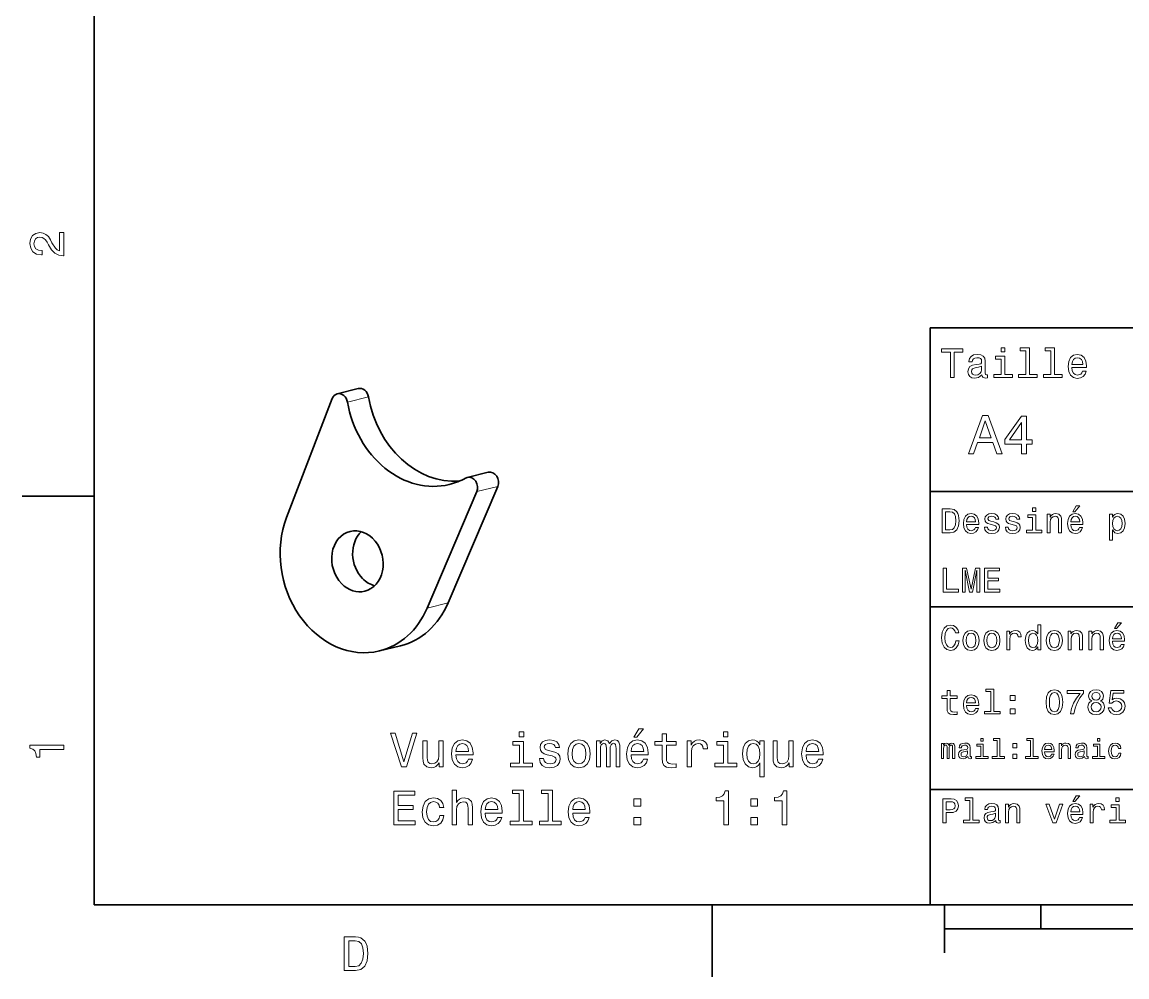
# Model space of a CAD drawing. Extents: x 0 to 296, y 0 to 210.
# Drawn here: x 2.5 to 117.5, y 2.5 to 101.8 of the extents above; entities that cross this region are included whole.
import ezdxf

# ---------------------------------------------------------------- set-up
doc = ezdxf.new("R2010")
doc.units = 0

msp = doc.modelspace()

# ---------------------------------------------------------------- linework, layer by layer
at = {"color": 7, "lineweight": 35}
for p, q in [((10, 200), (10, 10)), ((97, 10), (97, 70)), ((97, 70), (287, 70)), ((97, 53), (162, 53)), ((97, 41), (162, 41)), ((97, 22), (162, 22)), ((10, 10), (287, 10)), ((97, 10), (287, 10)), ((98.5, 7.5), (198.5, 7.5))]:
    msp.add_line(p, q, dxfattribs=at)
at = {"color": 7, "lineweight": 35, "ltscale": 0.056131}
for p, q in [((37.484741, 63.690811), (35.304184, 63.155739)), ((51.011276, 54.989452), (48.830719, 54.45438)), ((41.865585, 36.94022), (39.685028, 36.405144))]:
    msp.add_line(p, q, dxfattribs=at)
at = {"color": 7, "lineweight": 35, "ltscale": 0.331645}
msp.add_line((30.017258, 50.274277), (34.773682, 62.658047), dxfattribs=at)
at = {"color": 7, "lineweight": 13, "ltscale": 0.056131}
for p, q in [((38.54422, 62.833038), (36.363663, 62.297966)), ((52.004852, 53.511402), (49.824295, 52.976326)), ((44.647919, 40.862705), (46.828461, 41.397778))]:
    msp.add_line(p, q, dxfattribs=at)
at = {"color": 7, "lineweight": 35, "ltscale": 0.329331}
msp.add_line((44.647919, 40.862705), (49.824295, 52.976326), dxfattribs=at)
at = {"color": 7, "lineweight": 35, "ltscale": 0.329332}
msp.add_line((46.828461, 41.397778), (52.004852, 53.511402), dxfattribs=at)
at = {"color": 7, "lineweight": 35, "ltscale": 0.1875}
for p, q in [((10, 52.5), (2.5, 52.5)), ((74.300003, 10), (74.300003, 2.5))]:
    msp.add_line(p, q, dxfattribs=at)
at = {"color": 7, "lineweight": 35, "ltscale": 0.125}
msp.add_line((98.5, 10), (98.5, 5), dxfattribs=at)
at = {"color": 7, "lineweight": 35, "ltscale": 0.0625}
msp.add_line((108.5, 10), (108.5, 7.5), dxfattribs=at)
at = {"color": 7, "lineweight": 13}
for points in [[(6.833213, 77.519447), (6.833213, 79.925072), (6.399496, 79.925072), (6.399496, 78.023773), (6.162464, 78.129684), (5.965778, 78.311241), (5.607709, 78.871033), (5.456412, 79.168587), (5.239553, 79.501442), (4.987392, 79.738472), (4.689842, 79.874641), (4.351945, 79.925072), (3.928314, 79.839333), (3.595461, 79.602303), (3.383646, 79.239189), (3.307997, 78.770172), (3.393732, 78.286018), (3.630764, 77.91787), (4.009006, 77.680832), (4.508286, 77.600143), (4.578891, 77.600143), (4.578891, 78.059074), (4.538545, 78.059074), (4.195605, 78.104462), (3.943444, 78.240631), (3.782061, 78.457489), (3.726585, 78.744957), (3.777017, 79.03746), (3.903098, 79.254318), (4.099784, 79.395531), (4.346902, 79.445961), (4.578891, 79.41066), (4.775577, 79.314842), (4.947046, 79.153458), (5.098343, 78.931557), (5.259727, 78.634003), (5.572406, 78.139771), (5.90526, 77.791786), (6.308718, 77.585014), (6.818084, 77.519447)], [(99.102303, 64.837173), (99.5, 64.837173), (99.5, 67.47406), (100.407784, 67.47406), (100.407784, 67.837173), (98.190201, 67.837173), (98.190201, 67.47406), (99.102303, 67.47406)], [(104.786743, 67.940918), (104.384727, 67.940918), (104.384727, 67.508644), (104.786743, 67.508644)], [(106.969742, 67.621033), (106.969742, 65.157059), (106.187317, 65.157059), (106.187317, 64.837173), (108.128242, 64.837173), (108.128242, 65.157059), (107.350143, 65.157059), (107.350143, 67.940918), (106.373199, 67.940918), (106.373199, 67.621033)], [(109.572044, 67.621033), (109.572044, 65.157059), (108.789627, 65.157059), (108.789627, 64.837173), (110.730545, 64.837173), (110.730545, 65.157059), (109.952454, 65.157059), (109.952454, 67.940918), (108.975502, 67.940918), (108.975502, 67.621033)], [(102.387611, 65.139771), (102.387611, 65.126801), (102.409225, 64.979828), (102.47406, 64.876076), (102.746399, 64.793945), (102.958214, 64.828529), (102.958214, 65.122475), (102.867432, 65.109505), (102.746399, 65.165703), (102.724785, 65.338615), (102.724785, 66.540344), (102.672913, 66.84726), (102.521614, 67.0634), (102.257927, 67.193085), (101.886169, 67.240631), (101.523056, 67.188759), (101.255043, 67.041786), (101.086456, 66.812675), (101.030258, 66.510086), (101.030258, 66.484146), (101.371758, 66.484146), (101.402016, 66.665703), (101.497116, 66.795387), (101.65274, 66.873199), (101.873199, 66.903458), (102.085014, 66.881844), (102.236313, 66.817001), (102.327087, 66.704605), (102.357346, 66.548988), (102.340057, 66.367432), (102.270897, 66.276657), (102.097984, 66.233429), (101.773773, 66.198845), (101.402016, 66.121033), (101.138329, 65.982704), (100.982712, 65.766571), (100.935158, 65.446686), (100.978386, 65.161385), (101.112389, 64.949562), (101.328529, 64.815559), (101.626801, 64.768013), (102.028816, 64.858788)], [(104.773773, 65.157059), (104.773773, 67.080688), (103.796829, 67.080688), (103.796829, 66.756485), (104.393372, 66.756485), (104.393372, 65.157059), (103.615273, 65.157059), (103.615273, 64.837173), (105.560516, 64.837173), (105.560516, 65.157059)], [(111.750717, 65.887604), (113.272339, 65.887604), (113.276657, 66.064842), (113.207497, 66.561958), (113.017288, 66.933716), (112.714699, 67.158501), (112.312683, 67.240631), (111.919312, 67.154175), (111.616714, 66.912102), (111.422188, 66.51873), (111.353027, 66), (111.41787, 65.4683), (111.612396, 65.079247), (111.91066, 64.837173), (112.299713, 64.755043), (112.636887, 64.811234), (112.913544, 64.958214), (113.116714, 65.191643), (113.233429, 65.502876), (112.857346, 65.502876), (112.779541, 65.329971), (112.667145, 65.200287), (112.34726, 65.096542), (112.100868, 65.144089), (111.914986, 65.295387), (111.793945, 65.541786), (111.750717, 65.874634)], [(111.750717, 66.207489), (111.798271, 66.50576), (111.914986, 66.726219), (112.092216, 66.860229), (112.325653, 66.907776), (112.554756, 66.860229), (112.731987, 66.726219), (112.840057, 66.50576), (112.878967, 66.207489)], [(102.344383, 65.649857), (102.292511, 65.425072), (102.154182, 65.252159), (101.946686, 65.139771), (101.691643, 65.100861), (101.527374, 65.122475), (101.41066, 65.191643), (101.337173, 65.312675), (101.315559, 65.481262), (101.332855, 65.632561), (101.402016, 65.740631), (101.678673, 65.861671), (102.028816, 65.913544), (102.344383, 66.017288)], [(100.982712, 56.9049), (101.51297, 56.9049), (101.933716, 58.080692), (103.530258, 58.080692), (103.951012, 56.9049), (104.492798, 56.9049), (103.028816, 60.910664), (102.440926, 60.910664)], [(102.118156, 58.570606), (102.734871, 60.334293), (103.351585, 58.570606)], [(106.521614, 56.9049), (107.040344, 56.9049), (107.040344, 57.896255), (107.610954, 57.896255), (107.610954, 58.357349), (107.040344, 58.357349), (107.040344, 60.818443), (106.515854, 60.818443), (104.763687, 58.403458), (104.763687, 57.896255), (106.521614, 57.896255)], [(105.247841, 58.357349), (106.521614, 60.149857), (106.521614, 58.357349)], [(99.080688, 51.190563), (98.248558, 51.190563), (98.248558, 48.690563), (99.080688, 48.690563), (99.473343, 48.769814), (99.765129, 49.011169), (99.945244, 49.40382), (100.010086, 49.940563), (99.952446, 50.488113), (99.880402, 50.70425), (99.779541, 50.877163), (99.487755, 51.111313), (99.296829, 51.168949)], [(99.055473, 50.891571), (99.329254, 50.837536), (99.516571, 50.671829), (99.628242, 50.376442), (99.664268, 49.940563), (99.624641, 49.519093), (99.51297, 49.223705), (99.322044, 49.047192), (99.055473, 48.989555), (98.583572, 48.989555), (98.583572, 50.891571)], [(100.784584, 49.565922), (102.052597, 49.565922), (102.056198, 49.713619), (101.998558, 50.127884), (101.840057, 50.437683), (101.587898, 50.625), (101.252884, 50.693443), (100.925072, 50.621399), (100.672913, 50.41967), (100.510803, 50.091862), (100.453171, 49.659584), (100.507202, 49.216499), (100.669312, 48.892292), (100.91787, 48.690563), (101.242073, 48.62212), (101.523056, 48.668949), (101.753601, 48.791428), (101.922913, 48.98595), (102.020172, 49.245319), (101.706772, 49.245319), (101.64193, 49.101227), (101.548271, 48.993156), (101.2817, 48.9067), (101.07637, 48.946327), (100.921471, 49.072407), (100.820602, 49.27774), (100.784584, 49.555115)], [(103.623199, 49.818085), (103.317001, 49.890129), (103.090057, 49.972984), (103.014412, 50.142292), (103.036026, 50.261169), (103.111671, 50.347622), (103.234146, 50.401657), (103.41066, 50.423271), (103.579971, 50.401657), (103.713257, 50.336815), (103.799713, 50.239555), (103.835732, 50.109871), (104.145531, 50.109871), (104.145531, 50.117077), (104.091499, 50.351227), (103.943802, 50.534943), (103.713257, 50.650219), (103.41066, 50.693443), (103.104469, 50.650219), (102.881126, 50.531342), (102.740631, 50.354828), (102.697403, 50.131485), (102.729828, 49.915348), (102.830688, 49.76405), (102.996399, 49.655983), (103.237755, 49.580334), (103.590775, 49.493877), (103.806915, 49.40382), (103.864555, 49.331772), (103.886169, 49.223705), (103.853745, 49.09042), (103.767288, 48.989555), (103.626801, 48.924713), (103.439484, 48.903099), (103.241356, 48.924713), (103.09726, 49.000362), (103, 49.122841), (102.960373, 49.292149), (102.654175, 49.292149), (102.704613, 49.003963), (102.852303, 48.795029), (103.086456, 48.668949), (103.41066, 48.62212), (103.749283, 48.668949), (103.997841, 48.795029), (104.149139, 48.996758), (104.203171, 49.259727), (104.163544, 49.486671), (104.051872, 49.641571), (103.868156, 49.742435)], [(105.791786, 49.818085), (105.485588, 49.890129), (105.258644, 49.972984), (105.182999, 50.142292), (105.204613, 50.261169), (105.280258, 50.347622), (105.40274, 50.401657), (105.579254, 50.423271), (105.748558, 50.401657), (105.881844, 50.336815), (105.9683, 50.239555), (106.004326, 50.109871), (106.314117, 50.109871), (106.314117, 50.117077), (106.260086, 50.351227), (106.112396, 50.534943), (105.881844, 50.650219), (105.579254, 50.693443), (105.273056, 50.650219), (105.049713, 50.531342), (104.909225, 50.354828), (104.865997, 50.131485), (104.898415, 49.915348), (104.999283, 49.76405), (105.164986, 49.655983), (105.406342, 49.580334), (105.759369, 49.493877), (105.975502, 49.40382), (106.033142, 49.331772), (106.054756, 49.223705), (106.022339, 49.09042), (105.935883, 48.989555), (105.795387, 48.924713), (105.60807, 48.903099), (105.409943, 48.924713), (105.265854, 49.000362), (105.168587, 49.122841), (105.12896, 49.292149), (104.822769, 49.292149), (104.873199, 49.003963), (105.020897, 48.795029), (105.255043, 48.668949), (105.579254, 48.62212), (105.91787, 48.668949), (106.166428, 48.795029), (106.317726, 48.996758), (106.371758, 49.259727), (106.33213, 49.486671), (106.220459, 49.641571), (106.036743, 49.742435)], [(107.992798, 51.27702), (107.657784, 51.27702), (107.657784, 50.916786), (107.992798, 50.916786)], [(109.181557, 48.690563), (109.498558, 48.690563), (109.498558, 49.807278), (109.530983, 50.063042), (109.635445, 50.250362), (109.797546, 50.365635), (110.013687, 50.408863), (110.1866, 50.372841), (110.29467, 50.275578), (110.348701, 50.113472), (110.366714, 49.897335), (110.366714, 48.690563), (110.683716, 48.690563), (110.683716, 49.962177), (110.669312, 50.217941), (110.604469, 50.430477), (110.39193, 50.625), (110.060516, 50.693443), (109.876801, 50.668228), (109.721901, 50.599785), (109.588615, 50.484512), (109.484146, 50.329613), (109.484146, 50.625), (109.181557, 50.625)], [(111.627518, 49.565922), (112.895531, 49.565922), (112.899132, 49.713619), (112.841499, 50.127884), (112.682999, 50.437683), (112.430832, 50.625), (112.095825, 50.693443), (111.768013, 50.621399), (111.515854, 50.41967), (111.353745, 50.091862), (111.296112, 49.659584), (111.350143, 49.216499), (111.512245, 48.892292), (111.760803, 48.690563), (112.085014, 48.62212), (112.365997, 48.668949), (112.596542, 48.791428), (112.765854, 48.98595), (112.863113, 49.245319), (112.549713, 49.245319), (112.484871, 49.101227), (112.391212, 48.993156), (112.124641, 48.9067), (111.919312, 48.946327), (111.764412, 49.072407), (111.663544, 49.27774), (111.627518, 49.555115)], [(111.84726, 50.88797), (112.059799, 50.88797), (112.560516, 51.500362), (112.207489, 51.500362)], [(115.986313, 50.326012), (115.986313, 50.625), (115.669312, 50.625), (115.669312, 47.941284), (115.986313, 47.941284), (115.986313, 48.98595), (116.097984, 48.816643), (116.22406, 48.704971), (116.541069, 48.62212), (116.843658, 48.690563), (117.081413, 48.895893), (117.236313, 49.2201), (117.293945, 49.659584), (117.236313, 50.095463), (117.081413, 50.41967), (116.843658, 50.621399), (116.541069, 50.693443), (116.368156, 50.671829), (116.220459, 50.603386), (116.094383, 50.488113)], [(100.784584, 49.832493), (100.824211, 50.081055), (100.921471, 50.264771), (101.069168, 50.376442), (101.263687, 50.416069), (101.454613, 50.376442), (101.602303, 50.264771), (101.69236, 50.081055), (101.724785, 49.832493)], [(107.981987, 48.957134), (107.981987, 50.560158), (107.16787, 50.560158), (107.16787, 50.289986), (107.664986, 50.289986), (107.664986, 48.957134), (107.016571, 48.957134), (107.016571, 48.690563), (108.637611, 48.690563), (108.637611, 48.957134)], [(111.627518, 49.832493), (111.667145, 50.081055), (111.764412, 50.264771), (111.912102, 50.376442), (112.106628, 50.416069), (112.297546, 50.376442), (112.445244, 50.264771), (112.535301, 50.081055), (112.567726, 49.832493)], [(116.48703, 48.9067), (116.274498, 48.953533), (116.119598, 49.097622), (116.022339, 49.331772), (115.989914, 49.659584), (116.022339, 49.983791), (116.119598, 50.217941), (116.274498, 50.358429), (116.48703, 50.408863), (116.681557, 50.358429), (116.836456, 50.21434), (116.933716, 49.98019), (116.969742, 49.659584), (116.933716, 49.335377), (116.836456, 49.097622), (116.681557, 48.953533)], [(98.353027, 42.530979), (99.959656, 42.530979), (99.959656, 42.833572), (98.684441, 42.833572), (98.684441, 45.030979), (98.353027, 45.030979)], [(100.352303, 42.530979), (100.629684, 42.530979), (100.629684, 44.80043), (101.097984, 42.530979), (101.407784, 42.530979), (101.872482, 44.80043), (101.872482, 42.530979), (102.153458, 42.530979), (102.153458, 45.030979), (101.713974, 45.030979), (101.252884, 42.826366), (100.795387, 45.030979), (100.352303, 45.030979)], [(102.664986, 42.530979), (104.25, 42.530979), (104.25, 42.833572), (102.996399, 42.833572), (102.996399, 43.680115), (104.113113, 43.680115), (104.113113, 43.979107), (102.996399, 43.979107), (102.996399, 44.728386), (104.221184, 44.728386), (104.221184, 45.030979), (102.664986, 45.030979)], [(99.66787, 37.460373), (99.595818, 37.15778), (99.476944, 36.941643), (99.311241, 36.808357), (99.116714, 36.765129), (98.882568, 36.829971), (98.698845, 37.024494), (98.57637, 37.341499), (98.536743, 37.780979), (98.57637, 38.216858), (98.695244, 38.537464), (98.87896, 38.731987), (99.116714, 38.80043), (99.289627, 38.764408), (99.437317, 38.663544), (99.552597, 38.501442), (99.631844, 38.278099), (99.97406, 38.278099), (99.865997, 38.620316), (99.678673, 38.879681), (99.422913, 39.041786), (99.116714, 39.099422), (98.734871, 39.009365), (98.443085, 38.757202), (98.25576, 38.342937), (98.190926, 37.780979), (98.25576, 37.219021), (98.443085, 36.804756), (98.734871, 36.548992), (99.116714, 36.462536), (99.451729, 36.530979), (99.721901, 36.721901), (99.912827, 37.035301), (100.013687, 37.460373)], [(108.201729, 36.829971), (108.201729, 36.530979), (108.51873, 36.530979), (108.51873, 39.117435), (108.20533, 39.117435), (108.20533, 38.170029), (107.963974, 38.443802), (107.816284, 38.508644), (107.646973, 38.533859), (107.340775, 38.461815), (107.103027, 38.260086), (106.948128, 37.935879), (106.894089, 37.5), (106.948128, 37.064121), (107.103027, 36.736309), (107.340775, 36.530979), (107.646973, 36.462536), (107.816284, 36.487751), (107.967575, 36.552593)], [(116.184441, 38.728386), (116.396973, 38.728386), (116.897697, 39.340778), (116.54467, 39.340778)], [(100.413544, 37.496399), (100.471184, 37.056915), (100.636887, 36.732708), (100.899857, 36.530979), (101.252884, 36.462536), (101.602303, 36.530979), (101.865273, 36.729107), (102.030983, 37.053314), (102.092216, 37.496399), (102.030983, 37.935879), (101.865273, 38.263687), (101.602303, 38.461815), (101.252884, 38.533859), (100.899857, 38.461815), (100.636887, 38.260086), (100.471184, 37.935879)], [(100.737755, 37.5), (100.770172, 37.824207), (100.87104, 38.058357), (101.033142, 38.20245), (101.252884, 38.25288), (101.469017, 38.20245), (101.631126, 38.061958), (101.731987, 37.824207), (101.768013, 37.5), (101.731987, 37.172188), (101.631126, 36.934437), (101.469017, 36.790344), (101.252884, 36.743515), (101.033142, 36.790344), (100.87104, 36.934437), (100.770172, 37.172188)], [(102.58213, 37.496399), (102.639771, 37.056915), (102.805473, 36.732708), (103.068443, 36.530979), (103.421471, 36.462536), (103.770897, 36.530979), (104.033859, 36.729107), (104.19957, 37.053314), (104.260803, 37.496399), (104.19957, 37.935879), (104.033859, 38.263687), (103.770897, 38.461815), (103.421471, 38.533859), (103.068443, 38.461815), (102.805473, 38.260086), (102.639771, 37.935879)], [(102.906342, 37.5), (102.938759, 37.824207), (103.039627, 38.058357), (103.201729, 38.20245), (103.421471, 38.25288), (103.637611, 38.20245), (103.799713, 38.061958), (103.900574, 37.824207), (103.9366, 37.5), (103.900574, 37.172188), (103.799713, 36.934437), (103.637611, 36.790344), (103.421471, 36.743515), (103.201729, 36.790344), (103.039627, 36.934437), (102.938759, 37.172188)], [(104.963257, 36.530979), (105.280258, 36.530979), (105.280258, 37.636887), (105.312683, 37.903458), (105.409943, 38.094379), (105.568443, 38.209652), (105.780983, 38.249279), (105.939484, 38.224064), (106.058357, 38.152016), (106.130402, 38.029537), (106.155617, 37.863831), (106.476227, 37.863831), (106.432999, 38.155621), (106.314117, 38.364552), (106.115997, 38.490635), (105.845825, 38.533859), (105.662102, 38.505043), (105.503601, 38.432995), (105.363113, 38.310516), (105.251442, 38.144814), (105.251442, 38.465416), (104.963257, 38.465416)], [(107.701012, 38.249279), (107.909943, 38.198845), (108.068443, 38.058357), (108.162102, 37.824207), (108.198128, 37.5), (108.162102, 37.172188), (108.068443, 36.938038), (107.909943, 36.793949), (107.701012, 36.747116), (107.502884, 36.793949), (107.351585, 36.938038), (107.250717, 37.175793), (107.2183, 37.5), (107.250717, 37.820606), (107.351585, 38.054756), (107.502884, 38.198845)], [(109.087898, 37.496399), (109.145531, 37.056915), (109.311241, 36.732708), (109.574203, 36.530979), (109.927231, 36.462536), (110.276657, 36.530979), (110.539627, 36.729107), (110.70533, 37.053314), (110.766571, 37.496399), (110.70533, 37.935879), (110.539627, 38.263687), (110.276657, 38.461815), (109.927231, 38.533859), (109.574203, 38.461815), (109.311241, 38.260086), (109.145531, 37.935879)], [(109.412102, 37.5), (109.444527, 37.824207), (109.545387, 38.058357), (109.707489, 38.20245), (109.927231, 38.25288), (110.143372, 38.20245), (110.305473, 38.061958), (110.406342, 37.824207), (110.44236, 37.5), (110.406342, 37.172188), (110.305473, 36.934437), (110.143372, 36.790344), (109.927231, 36.743515), (109.707489, 36.790344), (109.545387, 36.934437), (109.444527, 37.172188)], [(111.350143, 36.530979), (111.667145, 36.530979), (111.667145, 37.647694), (111.69957, 37.903458), (111.804031, 38.090778), (111.966141, 38.206051), (112.182274, 38.249279), (112.355186, 38.213257), (112.463257, 38.115993), (112.517288, 37.953888), (112.535301, 37.737751), (112.535301, 36.530979), (112.852303, 36.530979), (112.852303, 37.802593), (112.837898, 38.058357), (112.773056, 38.270893), (112.560516, 38.465416), (112.229103, 38.533859), (112.045387, 38.508644), (111.890488, 38.440201), (111.757202, 38.324928), (111.65274, 38.170029), (111.65274, 38.465416), (111.350143, 38.465416)], [(113.51873, 36.530979), (113.835732, 36.530979), (113.835732, 37.647694), (113.868156, 37.903458), (113.972626, 38.090778), (114.134727, 38.206051), (114.350861, 38.249279), (114.523773, 38.213257), (114.631844, 38.115993), (114.685883, 37.953888), (114.703888, 37.737751), (114.703888, 36.530979), (115.020889, 36.530979), (115.020889, 37.802593), (115.006485, 38.058357), (114.941643, 38.270893), (114.729111, 38.465416), (114.39769, 38.533859), (114.213974, 38.508644), (114.059082, 38.440201), (113.925789, 38.324928), (113.821327, 38.170029), (113.821327, 38.465416), (113.51873, 38.465416)], [(115.964699, 37.406338), (117.232712, 37.406338), (117.236313, 37.554035), (117.178673, 37.9683), (117.020172, 38.278099), (116.768013, 38.465416), (116.432999, 38.533859), (116.105186, 38.461815), (115.853027, 38.260086), (115.690918, 37.932278), (115.633286, 37.5), (115.687317, 37.056915), (115.849426, 36.732708), (116.097984, 36.530979), (116.422188, 36.462536), (116.703171, 36.509365), (116.933716, 36.631844), (117.103027, 36.826366), (117.200287, 37.085735), (116.886887, 37.085735), (116.822044, 36.941643), (116.728386, 36.833572), (116.461815, 36.747116), (116.256485, 36.786743), (116.101585, 36.912823), (116.000717, 37.118156), (115.964699, 37.395531)], [(115.964699, 37.672909), (116.004318, 37.921471), (116.101585, 38.105186), (116.249283, 38.216858), (116.443802, 38.256485), (116.634727, 38.216858), (116.782425, 38.105186), (116.872482, 37.921471), (116.9049, 37.672909)], [(98.763687, 31.449568), (98.763687, 30.480547), (98.785301, 30.167147), (98.886169, 29.951008), (99.087898, 29.824926), (99.430115, 29.7817), (99.804756, 29.799711), (99.804756, 30.073486), (99.530983, 30.051872), (99.282417, 30.08069), (99.149132, 30.170748), (99.091499, 30.322046), (99.080688, 30.534582), (99.080688, 31.449568), (99.804756, 31.449568), (99.804756, 31.71974), (99.080688, 31.71974), (99.080688, 32.285301), (98.763687, 32.285301), (98.763687, 31.71974), (98.216141, 31.71974), (98.216141, 31.449568)], [(103.306198, 32.170029), (103.306198, 30.116714), (102.654175, 30.116714), (102.654175, 29.850143), (104.271614, 29.850143), (104.271614, 30.116714), (103.623199, 30.116714), (103.623199, 32.4366), (102.809074, 32.4366), (102.809074, 32.170029)], [(109.059074, 31.071325), (109.113113, 30.505762), (109.282425, 30.102304), (109.552597, 29.857347), (109.927231, 29.778097), (110.298271, 29.857347), (110.568443, 30.102304), (110.734146, 30.505762), (110.791786, 31.071325), (110.734146, 31.633286), (110.665703, 31.856628), (110.568443, 32.040344), (110.298271, 32.285301), (109.927231, 32.368156), (109.552597, 32.285301), (109.282425, 32.036743), (109.113113, 31.633286)], [(111.5951, 29.850143), (111.958931, 29.850143), (112.077812, 30.444523), (112.286743, 30.999279), (112.58213, 31.514408), (112.967575, 31.997118), (112.967575, 32.296108), (111.252884, 32.296108), (111.252884, 31.9683), (112.621758, 31.9683), (112.225502, 31.481987), (111.926514, 30.974062), (111.717575, 30.433718)], [(113.817726, 31.197405), (113.634003, 31.09654), (113.507927, 30.956051), (113.428673, 30.779539), (113.403458, 30.567001), (113.461098, 30.246397), (113.626801, 29.997837), (113.896973, 29.839336), (114.264404, 29.778097), (114.628242, 29.839336), (114.898415, 29.997837), (115.064117, 30.246397), (115.125359, 30.567001), (115.096542, 30.779539), (115.020889, 30.956051), (114.891212, 31.09654), (114.71109, 31.197405), (114.855186, 31.283861), (114.956055, 31.402737), (115.017288, 31.546829), (115.038902, 31.723343), (114.98127, 31.979107), (114.829971, 32.184437), (114.585014, 32.317722), (114.264404, 32.368156), (113.940201, 32.317722), (113.695244, 32.184437), (113.540344, 31.979107), (113.486313, 31.723343), (113.504318, 31.546829), (113.565559, 31.402737)], [(115.539627, 30.502161), (115.618874, 30.206772), (115.795387, 29.976225), (116.054756, 29.832132), (116.386169, 29.778097), (116.75, 29.842939), (117.034584, 30.019451), (117.214699, 30.300432), (117.283142, 30.660662), (117.221901, 30.995676), (117.048996, 31.258644), (116.778816, 31.427954), (116.429398, 31.489193), (116.159225, 31.445965), (115.950287, 31.327089), (116.051155, 32.000721), (117.146255, 32.000721), (117.146255, 32.296108), (115.809799, 32.296108), (115.611671, 30.970461), (115.899857, 30.970461), (116.108788, 31.139769), (116.375359, 31.201008), (116.605911, 31.161383), (116.782425, 31.046108), (116.894089, 30.869596), (116.933716, 30.642651), (116.894089, 30.415705), (116.778816, 30.239193), (116.60231, 30.127522), (116.375359, 30.087896), (116.184441, 30.113111), (116.036743, 30.195965), (115.928673, 30.325647), (115.874641, 30.502161)], [(100.784584, 30.725504), (102.052597, 30.725504), (102.056198, 30.873198), (101.998558, 31.287464), (101.840057, 31.597261), (101.587898, 31.784582), (101.252884, 31.853025), (100.925072, 31.780979), (100.672913, 31.57925), (100.510803, 31.25144), (100.453171, 30.819164), (100.507202, 30.37608), (100.669312, 30.051872), (100.91787, 29.850143), (101.242073, 29.7817), (101.523056, 29.828529), (101.753601, 29.951008), (101.922913, 30.145533), (102.020172, 30.404898), (101.706772, 30.404898), (101.64193, 30.260807), (101.548271, 30.152737), (101.2817, 30.066282), (101.07637, 30.105907), (100.921471, 30.231987), (100.820602, 30.437319), (100.784584, 30.714697)], [(100.784584, 30.992075), (100.824211, 31.240633), (100.921471, 31.424351), (101.069168, 31.536022), (101.263687, 31.575647), (101.454613, 31.536022), (101.602303, 31.424351), (101.69236, 31.240633), (101.724785, 30.992075)], [(105.341499, 31.247837), (105.838615, 31.247837), (105.838615, 31.784582), (105.341499, 31.784582)], [(109.4049, 31.071325), (109.433716, 31.507204), (109.523773, 31.820604), (109.685883, 32.004322), (109.927231, 32.069164), (110.164986, 32.004322), (110.327087, 31.820604), (110.417145, 31.507204), (110.445969, 31.071325), (110.417145, 30.631844), (110.327087, 30.318443), (110.164986, 30.134726), (109.927231, 30.073486), (109.685883, 30.134726), (109.523773, 30.318443), (109.433716, 30.631844)], [(113.828529, 31.694523), (113.857346, 31.853025), (113.943802, 31.975504), (114.080688, 32.051151), (114.264404, 32.079971), (114.444527, 32.051151), (114.581413, 31.975504), (114.66787, 31.853025), (114.700287, 31.694523), (114.66787, 31.532419), (114.581413, 31.40634), (114.444527, 31.323486), (114.264404, 31.298271), (114.080688, 31.327089), (113.943802, 31.40634), (113.857346, 31.532419)], [(105.341499, 29.850143), (105.838615, 29.850143), (105.838615, 30.386887), (105.341499, 30.386887)], [(113.749283, 30.574207), (113.7817, 30.765129), (113.886169, 30.909222), (114.048271, 31.002882), (114.264404, 31.035301), (114.476944, 31.002882), (114.639046, 30.909222), (114.743515, 30.765129), (114.779541, 30.574207), (114.743515, 30.368876), (114.639046, 30.213976), (114.476944, 30.113111), (114.264404, 30.08069), (114.048271, 30.113111), (113.886169, 30.213976), (113.7817, 30.368876)], [(43.114208, 27.863319), (42.236687, 24.882772), (41.333946, 27.863319), (40.854839, 27.863319), (41.984524, 24.358276), (42.488846, 24.358276), (43.593315, 27.863319)], [(54.708588, 27.979313), (54.239567, 27.979313), (54.239567, 27.474991), (54.708588, 27.474991)], [(66.176888, 27.434645), (66.474442, 27.434645), (67.175446, 28.291994), (66.681213, 28.291994)], [(69.112045, 26.597469), (69.112045, 25.240841), (69.142303, 24.80208), (69.283516, 24.499487), (69.565933, 24.322973), (70.045044, 24.262455), (70.569534, 24.287672), (70.569534, 24.670956), (70.186249, 24.640697), (69.838272, 24.681044), (69.651672, 24.807123), (69.570976, 25.01894), (69.555847, 25.31649), (69.555847, 26.597469), (70.569534, 26.597469), (70.569534, 26.975712), (69.555847, 26.975712), (69.555847, 27.767498), (69.112045, 27.767498), (69.112045, 26.975712), (68.345474, 26.975712), (68.345474, 26.597469)], [(75.960747, 27.979313), (75.49173, 27.979313), (75.49173, 27.474991), (75.960747, 27.474991)], [(6.833213, 26.159222), (6.833213, 26.618156), (3.307997, 26.618156), (3.307997, 26.275217), (3.615634, 26.184439), (3.822406, 26.002882), (3.943444, 25.725506), (3.98379, 25.34222), (4.341859, 25.34222), (4.341859, 26.159222)], [(46.316658, 27.06649), (45.872852, 27.06649), (45.872852, 25.50309), (45.822418, 25.139977), (45.676167, 24.877729), (45.449223, 24.716345), (45.151672, 24.665913), (44.914639, 24.706259), (44.763344, 24.827297), (44.677608, 25.034069), (44.657436, 25.326576), (44.657436, 27.06649), (44.213631, 27.06649), (44.213631, 25.28623), (44.22876, 24.928162), (44.324581, 24.630611), (44.617088, 24.358276), (45.086109, 24.262455), (45.338272, 24.297758), (45.55513, 24.388536), (45.74173, 24.544876), (45.893024, 24.771822), (45.893024, 24.358276), (46.316658, 24.358276)], [(47.653111, 25.58378), (49.428329, 25.58378), (49.433372, 25.790552), (49.35268, 26.370523), (49.130775, 26.804241), (48.777752, 27.06649), (48.308731, 27.162312), (47.849796, 27.061447), (47.496773, 26.779026), (47.269825, 26.320091), (47.189137, 25.714905), (47.264782, 25.094587), (47.49173, 24.640697), (47.83971, 24.358276), (48.293602, 24.262455), (48.686974, 24.328016), (49.009739, 24.499487), (49.246773, 24.771822), (49.382938, 25.134933), (48.94418, 25.134933), (48.853401, 24.933205), (48.722275, 24.781908), (48.349075, 24.66087), (48.061615, 24.716345), (47.844753, 24.892859), (47.703545, 25.180323), (47.653111, 25.568651)], [(47.653111, 25.95698), (47.708588, 26.304962), (47.844753, 26.562166), (48.051529, 26.718506), (48.32386, 26.773983), (48.591152, 26.718506), (48.797924, 26.562166), (48.924004, 26.304962), (48.969395, 25.95698)], [(54.693459, 24.731476), (54.693459, 26.975712), (53.553688, 26.975712), (53.553688, 26.597469), (54.249653, 26.597469), (54.249653, 24.731476), (53.341873, 24.731476), (53.341873, 24.358276), (55.611324, 24.358276), (55.611324, 24.731476)], [(57.699223, 25.936806), (57.270546, 26.037672), (56.952824, 26.153666), (56.846916, 26.390697), (56.877174, 26.557123), (56.983086, 26.678162), (57.154552, 26.753809), (57.401672, 26.784069), (57.638702, 26.753809), (57.825302, 26.663031), (57.946342, 26.526865), (57.996773, 26.345308), (58.430489, 26.345308), (58.430489, 26.355394), (58.354843, 26.683205), (58.148071, 26.940409), (57.825302, 27.101791), (57.401672, 27.162312), (56.973, 27.101791), (56.660316, 26.935366), (56.463631, 26.688248), (56.403114, 26.375568), (56.448502, 26.072973), (56.58971, 25.861158), (56.821701, 25.709862), (57.159595, 25.603954), (57.653831, 25.482916), (57.956429, 25.356836), (58.037117, 25.25597), (58.067375, 25.104673), (58.021988, 24.918076), (57.900951, 24.776865), (57.704266, 24.686087), (57.442017, 24.655827), (57.164642, 24.686087), (56.96291, 24.791994), (56.826744, 24.963463), (56.771267, 25.200495), (56.342594, 25.200495), (56.4132, 24.797037), (56.619972, 24.50453), (56.947781, 24.328016), (57.401672, 24.262455), (57.875732, 24.328016), (58.223717, 24.50453), (58.435532, 24.786951), (58.511181, 25.155106), (58.455704, 25.47283), (58.299366, 25.689688), (58.04216, 25.830898)], [(59.277752, 25.709862), (59.358444, 25.094587), (59.590431, 24.640697), (59.958588, 24.358276), (60.452824, 24.262455), (60.942017, 24.358276), (61.310173, 24.635654), (61.54216, 25.089544), (61.627895, 25.709862), (61.54216, 26.325134), (61.310173, 26.784069), (60.942017, 27.061447), (60.452824, 27.162312), (59.958588, 27.061447), (59.590431, 26.779026), (59.358444, 26.325134)], [(59.731644, 25.714905), (59.777031, 26.168795), (59.918243, 26.496605), (60.145187, 26.698334), (60.452824, 26.76894), (60.755417, 26.698334), (60.982361, 26.501648), (61.123573, 26.168795), (61.174004, 25.714905), (61.123573, 25.25597), (60.982361, 24.923119), (60.755417, 24.721388), (60.452824, 24.655827), (60.145187, 24.721388), (59.918243, 24.923119), (59.777031, 25.25597)], [(62.268387, 24.358276), (62.676888, 24.358276), (62.676888, 26.168795), (62.702103, 26.44113), (62.777756, 26.637815), (62.893745, 26.753809), (63.045044, 26.799198), (63.166084, 26.758852), (63.246773, 26.657988), (63.287117, 26.486519), (63.302246, 26.259573), (63.302246, 24.358276), (63.685532, 24.358276), (63.685532, 26.168795), (63.710751, 26.436087), (63.7864, 26.632772), (63.907436, 26.753809), (64.058731, 26.799198), (64.179771, 26.758852), (64.26046, 26.657988), (64.310898, 26.259573), (64.310898, 24.358276), (64.719398, 24.358276), (64.719398, 26.229313), (64.694183, 26.617641), (64.613487, 26.915194), (64.452103, 27.096748), (64.189857, 27.162312), (63.882217, 27.061447), (63.645187, 26.76894), (63.458588, 27.056404), (63.145908, 27.162312), (62.858444, 27.061447), (62.661758, 26.779026), (62.661758, 27.06649), (62.268387, 27.06649)], [(65.869247, 25.58378), (67.64447, 25.58378), (67.649506, 25.790552), (67.568817, 26.370523), (67.346916, 26.804241), (66.993889, 27.06649), (66.524872, 27.162312), (66.065933, 27.061447), (65.712914, 26.779026), (65.485962, 26.320091), (65.405273, 25.714905), (65.480927, 25.094587), (65.70787, 24.640697), (66.055847, 24.358276), (66.509743, 24.262455), (66.903114, 24.328016), (67.225876, 24.499487), (67.462914, 24.771822), (67.599075, 25.134933), (67.160316, 25.134933), (67.069534, 24.933205), (66.938416, 24.781908), (66.565216, 24.66087), (66.277756, 24.716345), (66.060898, 24.892859), (65.919685, 25.180323), (65.869247, 25.568651)], [(65.869247, 25.95698), (65.924728, 26.304962), (66.060898, 26.562166), (66.26767, 26.718506), (66.540001, 26.773983), (66.807289, 26.718506), (67.014061, 26.562166), (67.140144, 26.304962), (67.185532, 25.95698)], [(71.719391, 24.358276), (72.163193, 24.358276), (72.163193, 25.906548), (72.208588, 26.279747), (72.344757, 26.547037), (72.566658, 26.70842), (72.864204, 26.763897), (73.086105, 26.728594), (73.252533, 26.627729), (73.353394, 26.456259), (73.388702, 26.22427), (73.837547, 26.22427), (73.777031, 26.632772), (73.610603, 26.92528), (73.333221, 27.101791), (72.954987, 27.162312), (72.697777, 27.121965), (72.475876, 27.021101), (72.27919, 26.84963), (72.122849, 26.617641), (72.122849, 27.06649), (71.719391, 27.06649)], [(75.945618, 24.731476), (75.945618, 26.975712), (74.805847, 26.975712), (74.805847, 26.597469), (75.501816, 26.597469), (75.501816, 24.731476), (74.594032, 24.731476), (74.594032, 24.358276), (76.86348, 24.358276), (76.86348, 24.731476)], [(79.289276, 26.647902), (79.132935, 26.874847), (78.956421, 27.03623), (78.749649, 27.127008), (78.512619, 27.162312), (78.083946, 27.061447), (77.751091, 26.779026), (77.534233, 26.325134), (77.458588, 25.714905), (77.534233, 25.09963), (77.751091, 24.645741), (78.083946, 24.358276), (78.512619, 24.262455), (78.749649, 24.292715), (78.951385, 24.378448), (79.127892, 24.53479), (79.289276, 24.771822), (79.289276, 23.309284), (79.733078, 23.309284), (79.733078, 27.06649), (79.289276, 27.06649)], [(77.912476, 25.714905), (77.957863, 26.163752), (78.099075, 26.491562), (78.31089, 26.693291), (78.588272, 26.763897), (78.880775, 26.693291), (79.102676, 26.496605), (79.233795, 26.168795), (79.284233, 25.714905), (79.233795, 25.25597), (79.102676, 24.928162), (78.880775, 24.726433), (78.588272, 24.66087), (78.31089, 24.726433), (78.099075, 24.928162), (77.957863, 25.261015)], [(82.748932, 27.06649), (82.30513, 27.06649), (82.30513, 25.50309), (82.254692, 25.139977), (82.108444, 24.877729), (81.881493, 24.716345), (81.583939, 24.665913), (81.346909, 24.706259), (81.195618, 24.827297), (81.109879, 25.034069), (81.089706, 25.326576), (81.089706, 27.06649), (80.645905, 27.06649), (80.645905, 25.28623), (80.661034, 24.928162), (80.756851, 24.630611), (81.049362, 24.358276), (81.518387, 24.262455), (81.770538, 24.297758), (81.987404, 24.388536), (82.173996, 24.544876), (82.325302, 24.771822), (82.325302, 24.358276), (82.748932, 24.358276)], [(84.085388, 25.58378), (85.860596, 25.58378), (85.865646, 25.790552), (85.78495, 26.370523), (85.563049, 26.804241), (85.210022, 27.06649), (84.741005, 27.162312), (84.282074, 27.061447), (83.929047, 26.779026), (83.702103, 26.320091), (83.621407, 25.714905), (83.697052, 25.094587), (83.923996, 24.640697), (84.271988, 24.358276), (84.725876, 24.262455), (85.119247, 24.328016), (85.442017, 24.499487), (85.679047, 24.771822), (85.815216, 25.134933), (85.37645, 25.134933), (85.285675, 24.933205), (85.154549, 24.781908), (84.781349, 24.66087), (84.493881, 24.716345), (84.277023, 24.892859), (84.135818, 25.180323), (84.085388, 25.568651)], [(84.085388, 25.95698), (84.140854, 26.304962), (84.277023, 26.562166), (84.483795, 26.718506), (84.756134, 26.773983), (85.023422, 26.718506), (85.230194, 26.562166), (85.356277, 26.304962), (85.401665, 25.95698)], [(98.170029, 25.224785), (98.403458, 25.224785), (98.403458, 26.259367), (98.41787, 26.414986), (98.461098, 26.527378), (98.527374, 26.59366), (98.613831, 26.619598), (98.682999, 26.596542), (98.729103, 26.538906), (98.752159, 26.440924), (98.760803, 26.311241), (98.760803, 25.224785), (98.979828, 25.224785), (98.979828, 26.259367), (98.99424, 26.412106), (99.03746, 26.524496), (99.106628, 26.59366), (99.193085, 26.619598), (99.262245, 26.596542), (99.308357, 26.538906), (99.337173, 26.311241), (99.337173, 25.224785), (99.570602, 25.224785), (99.570602, 26.293949), (99.556198, 26.515852), (99.510086, 26.685881), (99.41787, 26.789627), (99.268013, 26.827091), (99.092216, 26.769453), (98.956772, 26.602306), (98.850143, 26.766571), (98.671471, 26.827091), (98.507202, 26.769453), (98.394814, 26.60807), (98.394814, 26.772335), (98.170029, 26.772335)], [(100.925072, 25.426514), (100.925072, 25.417868), (100.939484, 25.319885), (100.982712, 25.250721), (101.164268, 25.195967), (101.305473, 25.219021), (101.305473, 25.414986), (101.244957, 25.406342), (101.164268, 25.443806), (101.149857, 25.559078), (101.149857, 26.360231), (101.115273, 26.564842), (101.014412, 26.708935), (100.838615, 26.795389), (100.590775, 26.827091), (100.348701, 26.792507), (100.170029, 26.694525), (100.05764, 26.541788), (100.020172, 26.340059), (100.020172, 26.322767), (100.247841, 26.322767), (100.268013, 26.443806), (100.331413, 26.53026), (100.435158, 26.582134), (100.58213, 26.602306), (100.723343, 26.587896), (100.824211, 26.54467), (100.884727, 26.469742), (100.9049, 26.365995), (100.893372, 26.244957), (100.84726, 26.184439), (100.731987, 26.155621), (100.515854, 26.132566), (100.268013, 26.080692), (100.092216, 25.988474), (99.988472, 25.844381), (99.956772, 25.631124), (99.985588, 25.440924), (100.074928, 25.299713), (100.219017, 25.210375), (100.41787, 25.178675), (100.685883, 25.239195)], [(102.515854, 25.438042), (102.515854, 26.720463), (101.864555, 26.720463), (101.864555, 26.504324), (102.262245, 26.504324), (102.262245, 25.438042), (101.743515, 25.438042), (101.743515, 25.224785), (103.040344, 25.224785), (103.040344, 25.438042)], [(102.524498, 27.293949), (102.256485, 27.293949), (102.256485, 27.005764), (102.524498, 27.005764)], [(103.979828, 27.080692), (103.979828, 25.438042), (103.458214, 25.438042), (103.458214, 25.224785), (104.752159, 25.224785), (104.752159, 25.438042), (104.233429, 25.438042), (104.233429, 27.293949), (103.58213, 27.293949), (103.58213, 27.080692)], [(105.60807, 26.342941), (106.005768, 26.342941), (106.005768, 26.772335), (105.60807, 26.772335)], [(107.44957, 27.080692), (107.44957, 25.438042), (106.927956, 25.438042), (106.927956, 25.224785), (108.221901, 25.224785), (108.221901, 25.438042), (107.703171, 25.438042), (107.703171, 27.293949), (107.051872, 27.293949), (107.051872, 27.080692)], [(108.902016, 25.925074), (109.916428, 25.925074), (109.919312, 26.043228), (109.873199, 26.374641), (109.746399, 26.622478), (109.54467, 26.772335), (109.276657, 26.827091), (109.014412, 26.769453), (108.812683, 26.60807), (108.682999, 26.345821), (108.636887, 26), (108.680115, 25.645535), (108.809799, 25.386168), (109.008644, 25.224785), (109.268013, 25.170031), (109.492798, 25.207495), (109.677231, 25.305477), (109.812683, 25.461096), (109.890488, 25.668589), (109.639771, 25.668589), (109.587898, 25.553314), (109.51297, 25.46686), (109.299713, 25.397696), (109.135445, 25.429396), (109.011528, 25.53026), (108.930832, 25.694525), (108.902016, 25.916428)], [(108.902016, 26.138329), (108.933716, 26.337177), (109.011528, 26.48415), (109.129684, 26.573488), (109.285301, 26.605188), (109.438042, 26.573488), (109.556198, 26.48415), (109.628242, 26.337177), (109.654175, 26.138329)], [(110.414986, 25.224785), (110.668587, 25.224785), (110.668587, 26.118156), (110.694527, 26.322767), (110.778099, 26.472624), (110.907784, 26.564842), (111.080688, 26.599424), (111.219017, 26.570606), (111.305473, 26.492796), (111.348701, 26.363113), (111.363113, 26.190203), (111.363113, 25.224785), (111.616714, 25.224785), (111.616714, 26.242077), (111.605186, 26.446688), (111.553314, 26.616716), (111.383286, 26.772335), (111.118156, 26.827091), (110.971184, 26.806917), (110.84726, 26.752163), (110.740631, 26.659943), (110.657059, 26.536024), (110.657059, 26.772335), (110.414986, 26.772335)], [(113.06916, 25.426514), (113.06916, 25.417868), (113.083572, 25.319885), (113.126801, 25.250721), (113.308357, 25.195967), (113.44957, 25.219021), (113.44957, 25.414986), (113.389046, 25.406342), (113.308357, 25.443806), (113.293945, 25.559078), (113.293945, 26.360231), (113.259369, 26.564842), (113.158501, 26.708935), (112.982712, 26.795389), (112.734871, 26.827091), (112.492798, 26.792507), (112.314117, 26.694525), (112.201729, 26.541788), (112.164261, 26.340059), (112.164261, 26.322767), (112.39193, 26.322767), (112.412102, 26.443806), (112.475502, 26.53026), (112.579247, 26.582134), (112.726227, 26.602306), (112.867432, 26.587896), (112.9683, 26.54467), (113.028816, 26.469742), (113.048988, 26.365995), (113.03746, 26.244957), (112.991356, 26.184439), (112.876083, 26.155621), (112.659943, 26.132566), (112.412102, 26.080692), (112.236313, 25.988474), (112.132561, 25.844381), (112.100861, 25.631124), (112.129684, 25.440924), (112.219017, 25.299713), (112.363113, 25.210375), (112.561958, 25.178675), (112.829971, 25.239195)], [(114.659943, 25.438042), (114.659943, 26.720463), (114.008644, 26.720463), (114.008644, 26.504324), (114.406342, 26.504324), (114.406342, 25.438042), (113.887604, 25.438042), (113.887604, 25.224785), (115.184433, 25.224785), (115.184433, 25.438042)], [(114.668587, 27.293949), (114.400574, 27.293949), (114.400574, 27.005764), (114.668587, 27.005764)], [(116.605186, 26.259367), (116.855904, 26.259367), (116.804031, 26.489914), (116.680115, 26.671471), (116.48703, 26.783863), (116.236313, 26.827091), (115.959656, 26.769453), (115.749275, 26.60807), (115.616714, 26.345821), (115.570602, 25.994238), (115.613831, 25.645535), (115.743515, 25.386168), (115.948128, 25.224785), (116.227661, 25.170031), (116.475502, 25.213257), (116.668587, 25.334295), (116.801147, 25.524496), (116.858788, 25.778099), (116.616714, 25.778099), (116.573486, 25.616716), (116.492798, 25.495678), (116.377518, 25.42075), (116.236313, 25.397696), (116.060516, 25.43516), (115.933716, 25.550434), (115.855904, 25.737753), (115.829971, 26.002882), (115.855904, 26.262249), (115.9366, 26.449568), (116.066284, 26.564842), (116.236313, 26.605188), (116.386169, 26.579252), (116.498558, 26.51297), (116.573486, 26.40346)], [(100.896255, 25.766571), (100.861671, 25.616716), (100.769455, 25.501442), (100.631126, 25.426514), (100.461098, 25.400578), (100.351585, 25.414986), (100.273773, 25.461096), (100.224785, 25.541788), (100.210373, 25.654181), (100.221901, 25.755045), (100.268013, 25.827091), (100.452446, 25.907782), (100.685883, 25.942364), (100.896255, 26.011528)], [(105.60807, 25.224785), (106.005768, 25.224785), (106.005768, 25.654181), (105.60807, 25.654181)], [(113.040344, 25.766571), (113.00576, 25.616716), (112.913544, 25.501442), (112.775215, 25.426514), (112.605186, 25.400578), (112.495674, 25.414986), (112.41787, 25.461096), (112.368874, 25.541788), (112.354462, 25.654181), (112.365997, 25.755045), (112.412102, 25.827091), (112.596542, 25.907782), (112.829971, 25.942364), (113.040344, 26.011528)], [(47.264782, 18.311447), (47.708588, 18.311447), (47.708588, 19.874847), (47.753975, 20.232918), (47.90023, 20.495165), (48.127174, 20.656548), (48.429768, 20.717068), (48.671844, 20.666634), (48.823143, 20.530468), (48.898788, 20.303522), (48.924004, 20.000929), (48.924004, 18.311447), (49.367809, 18.311447), (49.367809, 20.091707), (49.347637, 20.449776), (49.256859, 20.747326), (48.959309, 21.019661), (48.495331, 21.115482), (48.243172, 21.080179), (48.02631, 20.984358), (47.844753, 20.833061), (47.708588, 20.626289), (47.708588, 21.932484), (47.264782, 21.932484)], [(54.219395, 21.559286), (54.219395, 18.684647), (53.306572, 18.684647), (53.306572, 18.311447), (55.57098, 18.311447), (55.57098, 18.684647), (54.6632, 18.684647), (54.6632, 21.932484), (53.52343, 21.932484), (53.52343, 21.559286)], [(57.255417, 21.559286), (57.255417, 18.684647), (56.342594, 18.684647), (56.342594, 18.311447), (58.607002, 18.311447), (58.607002, 18.684647), (57.699223, 18.684647), (57.699223, 21.932484), (56.559452, 21.932484), (56.559452, 21.559286)], [(41.177608, 18.311447), (43.396629, 18.311447), (43.396629, 18.735079), (41.641586, 18.735079), (41.641586, 19.920237), (43.204987, 19.920237), (43.204987, 20.338825), (41.641586, 20.338825), (41.641586, 21.387815), (43.356281, 21.387815), (43.356281, 21.811447), (41.177608, 21.811447)], [(45.953545, 20.121965), (46.392303, 20.121965), (46.301529, 20.525425), (46.084667, 20.843147), (45.746773, 21.039833), (45.30801, 21.115482), (44.82386, 21.014618), (44.455704, 20.732197), (44.223717, 20.273262), (44.143024, 19.65799), (44.218674, 19.047758), (44.445618, 18.593868), (44.803688, 18.311447), (45.292881, 18.215626), (45.726601, 18.291275), (46.064495, 18.50309), (46.296482, 18.835943), (46.397346, 19.279747), (45.973717, 19.279747), (45.898067, 18.997326), (45.756859, 18.785511), (45.55513, 18.654387), (45.30801, 18.61404), (45.000374, 18.679604), (44.778473, 18.881332), (44.642303, 19.209141), (44.596916, 19.673119), (44.642303, 20.127008), (44.783516, 20.454819), (45.01046, 20.656548), (45.30801, 20.727154), (45.570259, 20.681765), (45.766945, 20.565769), (45.898067, 20.374126)], [(50.689133, 19.536951), (52.464352, 19.536951), (52.469395, 19.743723), (52.388702, 20.323694), (52.166801, 20.757412), (51.813774, 21.019661), (51.344753, 21.115482), (50.885822, 21.014618), (50.532795, 20.732197), (50.305851, 20.273262), (50.225159, 19.668076), (50.300808, 19.047758), (50.527752, 18.593868), (50.875732, 18.311447), (51.329624, 18.215626), (51.722996, 18.281187), (52.045761, 18.452658), (52.282795, 18.724993), (52.418961, 19.088104), (51.980202, 19.088104), (51.889423, 18.886375), (51.758301, 18.735079), (51.385101, 18.61404), (51.097637, 18.669516), (50.880775, 18.846029), (50.739567, 19.133493), (50.689133, 19.521822)], [(50.689133, 19.910151), (50.74461, 20.258133), (50.880775, 20.515337), (51.087551, 20.671677), (51.359886, 20.727154), (51.627174, 20.671677), (51.833946, 20.515337), (51.96003, 20.258133), (52.005417, 19.910151)], [(59.797203, 19.536951), (61.572418, 19.536951), (61.577461, 19.743723), (61.496773, 20.323694), (61.274872, 20.757412), (60.921844, 21.019661), (60.452824, 21.115482), (59.993889, 21.014618), (59.640865, 20.732197), (59.413918, 20.273262), (59.333229, 19.668076), (59.408875, 19.047758), (59.635818, 18.593868), (59.983803, 18.311447), (60.437695, 18.215626), (60.831066, 18.281187), (61.153831, 18.452658), (61.390865, 18.724993), (61.527031, 19.088104), (61.088272, 19.088104), (60.99749, 18.886375), (60.866371, 18.735079), (60.493172, 18.61404), (60.205704, 18.669516), (59.988846, 18.846029), (59.847637, 19.133493), (59.797203, 19.521822)], [(59.797203, 19.910151), (59.85268, 20.258133), (59.988846, 20.515337), (60.195618, 20.671677), (60.467957, 20.727154), (60.735245, 20.671677), (60.942017, 20.515337), (61.0681, 20.258133), (61.113487, 19.910151)], [(66.176888, 20.268219), (66.872849, 20.268219), (66.872849, 21.019661), (66.176888, 21.019661)], [(75.54216, 18.311447), (76.001091, 18.311447), (76.001091, 21.836662), (75.658157, 21.836662), (75.567375, 21.529026), (75.385818, 21.322254), (75.108444, 21.201218), (74.725159, 21.160872), (74.725159, 20.802801), (75.54216, 20.802801)], [(78.320976, 20.268219), (79.016937, 20.268219), (79.016937, 21.019661), (78.320976, 21.019661)], [(81.614204, 18.311447), (82.073135, 18.311447), (82.073135, 21.836662), (81.730194, 21.836662), (81.63942, 21.529026), (81.457863, 21.322254), (81.180481, 21.201218), (80.797195, 21.160872), (80.797195, 20.802801), (81.614204, 20.802801)], [(98.324211, 18.530979), (98.655617, 18.530979), (98.655617, 19.586454), (99.023056, 19.586454), (99.394089, 19.604465), (99.689484, 19.730547), (99.880402, 19.975504), (99.945244, 20.310518), (99.894814, 20.620316), (99.750717, 20.847261), (99.51297, 20.98415), (99.188759, 21.030979), (98.324211, 21.030979)], [(99.098701, 20.724783), (99.314842, 20.703169), (99.473343, 20.634726), (99.567001, 20.508644), (99.599426, 20.310518), (99.5634, 20.101583), (99.466141, 19.975504), (99.30043, 19.910662), (99.073486, 19.892651), (98.655617, 19.892651), (98.655617, 20.724783)], [(101.137611, 20.850864), (101.137611, 18.79755), (100.485588, 18.79755), (100.485588, 18.530979), (102.103027, 18.530979), (102.103027, 18.79755), (101.454613, 18.79755), (101.454613, 21.117435), (100.640488, 21.117435), (100.640488, 20.850864)], [(111.84726, 20.728386), (112.059799, 20.728386), (112.560516, 21.340778), (112.207489, 21.340778)], [(116.667145, 21.117435), (116.33213, 21.117435), (116.33213, 20.757204), (116.667145, 20.757204)], [(103.824928, 18.78314), (103.824928, 18.772333), (103.842941, 18.649855), (103.896973, 18.5634), (104.123917, 18.494957), (104.30043, 18.523775), (104.30043, 18.768732), (104.224785, 18.757925), (104.123917, 18.804754), (104.105911, 18.948847), (104.105911, 19.950287), (104.062683, 20.206051), (103.9366, 20.386166), (103.716858, 20.494236), (103.407059, 20.533861), (103.104469, 20.490633), (102.881126, 20.368155), (102.740631, 20.177233), (102.693802, 19.925072), (102.693802, 19.903458), (102.978386, 19.903458), (103.003601, 20.054754), (103.082855, 20.162823), (103.21254, 20.227665), (103.396255, 20.252882), (103.572769, 20.234869), (103.698845, 20.180836), (103.774498, 20.087175), (103.799713, 19.957493), (103.785301, 19.806194), (103.727669, 19.730547), (103.583572, 19.694523), (103.3134, 19.665705), (103.003601, 19.600864), (102.783859, 19.48559), (102.654175, 19.305475), (102.614555, 19.038904), (102.650574, 18.801151), (102.762245, 18.62464), (102.94236, 18.512968), (103.190926, 18.473343), (103.52594, 18.54899)], [(104.844383, 18.530979), (105.161385, 18.530979), (105.161385, 19.647694), (105.193802, 19.903458), (105.298271, 20.090778), (105.460373, 20.206051), (105.676514, 20.249279), (105.849426, 20.213255), (105.957497, 20.115993), (106.011528, 19.95389), (106.029541, 19.737751), (106.029541, 18.530979), (106.346542, 18.530979), (106.346542, 19.802593), (106.33213, 20.058357), (106.267288, 20.270893), (106.054756, 20.465418), (105.723343, 20.533861), (105.539627, 20.508644), (105.384727, 20.440201), (105.251442, 20.324926), (105.146973, 20.170029), (105.146973, 20.465418), (104.844383, 20.465418)], [(109.761528, 18.530979), (110.096542, 18.530979), (110.802597, 20.465418), (110.474785, 20.465418), (109.930832, 18.905619), (109.376083, 20.465418), (109.04467, 20.465418)], [(111.627518, 19.40634), (112.895531, 19.40634), (112.899132, 19.554033), (112.841499, 19.9683), (112.682999, 20.278097), (112.430832, 20.465418), (112.095825, 20.533861), (111.768013, 20.461815), (111.515854, 20.260086), (111.353745, 19.932276), (111.296112, 19.5), (111.350143, 19.056915), (111.512245, 18.732708), (111.760803, 18.530979), (112.085014, 18.462536), (112.365997, 18.509365), (112.596542, 18.631844), (112.765854, 18.826368), (112.863113, 19.085733), (112.549713, 19.085733), (112.484871, 18.941643), (112.391212, 18.833572), (112.124641, 18.747118), (111.919312, 18.786743), (111.764412, 18.912823), (111.663544, 19.118155), (111.627518, 19.395533)], [(111.627518, 19.672911), (111.667145, 19.921469), (111.764412, 20.105186), (111.912102, 20.216858), (112.106628, 20.256483), (112.297546, 20.216858), (112.445244, 20.105186), (112.535301, 19.921469), (112.567726, 19.672911)], [(113.637604, 18.530979), (113.954613, 18.530979), (113.954613, 19.636887), (113.98703, 19.903458), (114.08429, 20.094379), (114.242798, 20.209654), (114.45533, 20.249279), (114.613831, 20.224062), (114.732712, 20.152016), (114.804756, 20.029537), (114.829971, 19.863832), (115.150574, 19.863832), (115.107346, 20.155619), (114.988472, 20.364553), (114.790344, 20.490633), (114.520172, 20.533861), (114.336456, 20.505043), (114.177956, 20.432997), (114.03746, 20.310518), (113.925789, 20.144812), (113.925789, 20.465418), (113.637604, 20.465418)], [(116.656342, 18.79755), (116.656342, 20.400576), (115.842216, 20.400576), (115.842216, 20.130404), (116.33934, 20.130404), (116.33934, 18.79755), (115.690918, 18.79755), (115.690918, 18.530979), (117.311958, 18.530979), (117.311958, 18.79755)], [(66.176888, 18.311447), (66.872849, 18.311447), (66.872849, 19.062887), (66.176888, 19.062887)], [(78.320976, 18.311447), (79.016937, 18.311447), (79.016937, 19.062887), (78.320976, 19.062887)], [(103.788902, 19.208212), (103.745674, 19.020893), (103.630402, 18.876801), (103.457489, 18.78314), (103.244957, 18.750719), (103.10807, 18.768732), (103.010803, 18.826368), (102.94957, 18.927233), (102.931557, 19.067722), (102.945969, 19.193804), (103.003601, 19.283861), (103.234146, 19.384726), (103.52594, 19.427954), (103.788902, 19.514408)], [(37.194958, 6.666787), (36.029972, 6.666787), (36.029972, 3.166787), (37.194958, 3.166787), (37.744667, 3.277738), (38.153168, 3.615634), (38.405331, 4.165346), (38.496109, 4.916787), (38.415417, 5.683357), (38.314552, 5.985951), (38.173344, 6.228026), (37.764839, 6.555836), (37.497551, 6.636527)], [(37.159653, 6.248199), (37.542938, 6.17255), (37.805187, 5.940562), (37.961525, 5.527017), (38.011959, 4.916787), (37.956482, 4.326729), (37.800144, 3.913184), (37.532852, 3.666066), (37.159653, 3.585375), (36.498989, 3.585375), (36.498989, 6.248199)]]:
    msp.add_lwpolyline(points, close=True, dxfattribs=at)
at = {"color": 7, "lineweight": 35}
for centre, major_axis, start_param, end_param in [((37.723007, 62.719616), (-0.238312, 0.971191), 4.6267350386, 6.2831408003), ((35.542465, 62.184544), (-0.238312, 0.971191), 6.2831408003, 7.1554764348), ((35.542465, 62.184544), (-0.238312, 0.971191), 4.6267350386, 6.2831408003), ((44.575668, 63.432194), (-2.383148, 9.711884), 1.485142385, 3.141611911), ((46.756226, 63.967266), (-2.383148, 9.711884), 1.485142385, 3.0055926095), ((44.575668, 63.432194), (-2.383148, 9.711884), 3.141611911, 3.362294374), ((49.069046, 53.483192), (-0.238312, 0.971191), 0.0000160781, 0.2207017204), ((49.069046, 53.483192), (-0.238312, 0.971191), 3.9751456314, 6.2832013853), ((51.249603, 54.018269), (-0.238312, 0.971191), 3.9751456314, 6.2832013853), ((37.397507, 45.728622), (-2.287811, 9.323402), 0.8722911277, 3.1415540174), ((37.397507, 45.728622), (-0.762604, 3.107803), 6.2831603699, 8.4788029397), ((37.397507, 45.728622), (-0.762604, 3.107803), 3.1415677163, 6.2831603699), ((39.578064, 46.263699), (-0.762604, 3.107803), 0.4377064313, 2.1956176325), ((39.578064, 46.263699), (-0.762604, 3.107803), 2.1956176325, 2.7037765963), ((37.397507, 45.728622), (-0.762604, 3.107803), 2.1956176325, 3.1415677163), ((39.578064, 46.263699), (-2.287811, 9.323402), 3.1415540174, 3.9751456314), ((37.397507, 45.728622), (-2.287811, 9.323402), 3.1415540174, 3.9751456314)]:
    msp.add_ellipse(centre, major_axis=major_axis, ratio=0.827605, start_param=start_param, end_param=end_param, dxfattribs=at)

doc.saveas('drawing.dxf')
